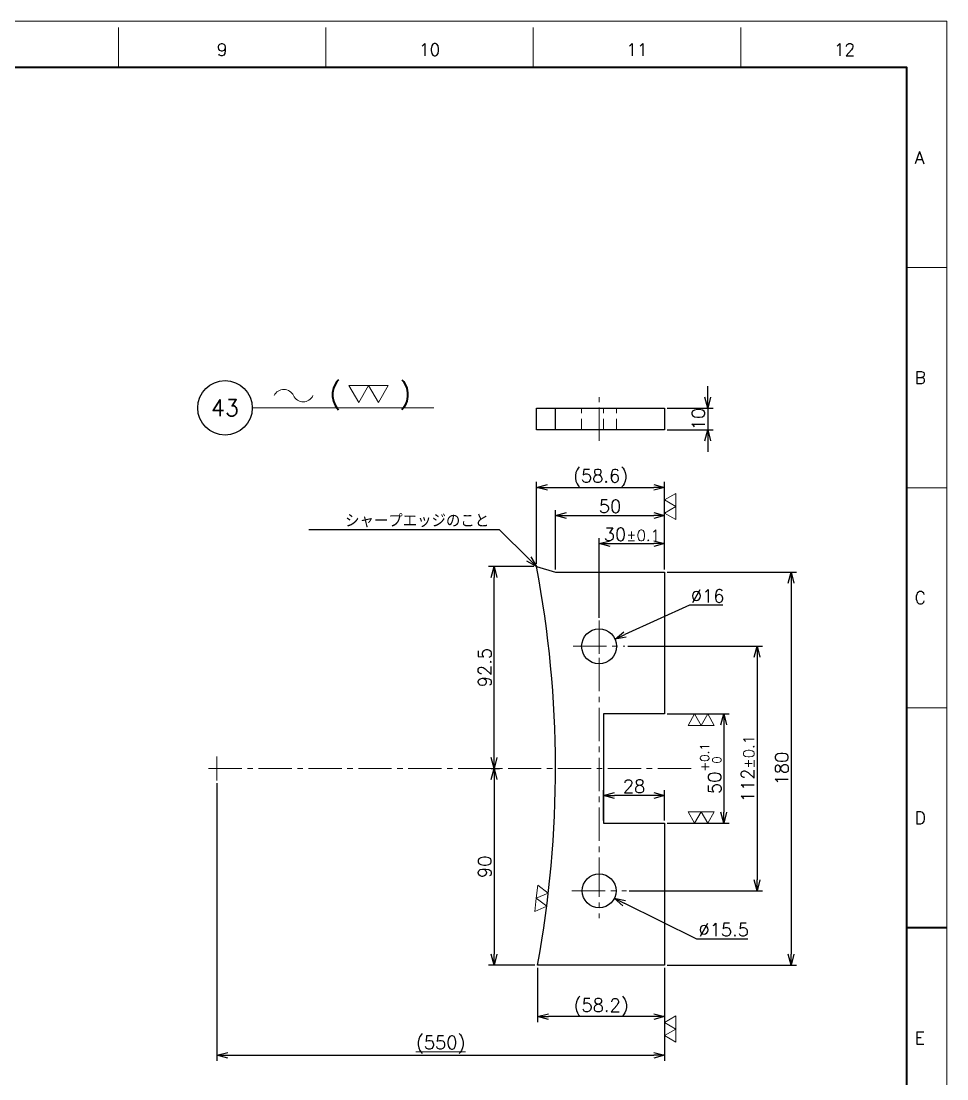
# Model space of a CAD drawing. Header units: millimetres. Extents: x -211 to 1235, y -11 to 828.
# Drawn here: x 752 to 1176, y 343.3 to 827.7 of the extents above; entities that cross this region are included whole.
import ezdxf
from ezdxf import colors
from ezdxf.entities.mleader import LeaderData, LeaderLine
from ezdxf.enums import TextEntityAlignment as Align
from ezdxf.math import Vec2, Vec3

# ---------------------------------------------------------------- set-up
doc = ezdxf.new("R2010")
doc.units = ezdxf.units.MM
doc.header["$LTSCALE"] = 0.8
doc.header["$PDMODE"] = 99
doc.header["$PDSIZE"] = 1
doc.linetypes.add('CENTER2', pattern=[28.575000000000003, 19.05, -3.175, 3.175, -3.175])
doc.linetypes.add('HIDDEN', pattern=[9.524999999999999, 6.35, -3.175])
for name, color, linetype, lineweight in [('04_HIDDEN', 2, 'HIDDEN', 13), ('05_CENTER', 4, 'CENTER2', 13), ('07_TEXT', 3, 'Continuous', 13), ('08_DIM', 3, 'Continuous', 13), ('90_FRAME', 5, 'Continuous', 35)]:
    doc.layers.add(name, color=color, linetype=linetype, lineweight=lineweight)
doc.layers.add('91_BLANK', color=5, linetype='Continuous', lineweight=0, plot=False)
doc.styles.add('KSS_TXT', font='txt.shx', dxfattribs={"bigfont": 'extfont2.shx'})
doc.styles.get("Standard").update_dxf_attribs({"font": 'txt.shx', "bigfont": 'extfont2.shx'})
doc.dimstyles.new('KSS_DIM', dxfattribs={"dimscale": 2, "dimtxt": 3, "dimasz": 2.5, "dimexe": 1.25, "dimexo": 0.625, "dimtad": 1, "dimdsep": 46, "dimtxsty": 'KSS_TXT', "dimblk": 'OPEN30', "dimcen": 0, "dimazin": 2, "dimtfac": 0.75, "dimtmove": 0, "dimatfit": 3, "dimldrblk": 'OPEN30', "dimfxl": 1.25, "dimtolj": 1, "dimarcsym": 0})
doc.dimstyles.new('KSS_DIM$3', dxfattribs={"dimscale": 2, "dimtxt": 3, "dimasz": 2.5, "dimexe": 1.25, "dimexo": 0.625, "dimtad": 1, "dimtih": 1, "dimtoh": 1, "dimdsep": 46, "dimtxsty": 'KSS_TXT', "dimblk": 'OPEN30', "dimcen": 0, "dimazin": 2, "dimtfac": 0.75, "dimtofl": 0, "dimtmove": 0, "dimatfit": 3, "dimldrblk": 'OPEN30', "dimfxl": 1.25, "dimtolj": 1, "dimarcsym": 0})

# ---------------------------------------------------------------- blocks, each defined once
blk = doc.blocks.new('_Open30')
at = {"color": 0, "linetype": 'ByBlock', "lineweight": -2}
for p, q in [((-1, 0.26794919), (0, 0)), ((0, 0), (-1, -0.26794919)), ((0, 0), (-1, 0))]:
    blk.add_line(p, q, dxfattribs=at)
blk = doc.blocks.new('*D187')
at = {"layer": '08_DIM', "color": 0, "lineweight": -2, "transparency": 16777216}
for p, q in [((1047.989131155143, 510.3822746861402), (1076.307216075869, 510.3822746861402)), ((1073.807216075869, 505.3822746861402), (1073.807216075869, 465.3822746861402)), ((1047.989131155143, 460.3822746861402), (1076.307216075869, 460.3822746861402))]:
    blk.add_line(p, q, dxfattribs=at)
at = {"layer": 'Defpoints', "color": 0, "transparency": 16777216}
for p in [(1046.739131155143, 510.3822746861402), (1046.739131155143, 460.3822746861402), (1073.807216075869, 460.3822746861402)]:
    blk.add_point(p, dxfattribs=at)
at = {"layer": '08_DIM', "color": 0, "lineweight": -2, "transparency": 16777216, "xscale": 5, "yscale": 5, "zscale": 5}
for p, rotation in [((1073.807216075869, 510.3822746861402), 90), ((1073.807216075869, 460.3822746861402), 270)]:
    blk.add_blockref('_Open30', p, dxfattribs=dict(at, rotation=rotation))
at = {"layer": '08_DIM', "color": 0, "transparency": 16777216, "insert": (1067.890549409203, 485.3822746861402), "char_height": 6, "attachment_point": 5, "rotation": 90, "style": 'KSS_TXT'}
blk.add_mtext('50{\\H4.000000;\\S+0.1^  0;}', dxfattribs=at)
blk = doc.blocks.new('*D188')
at = {"layer": '08_DIM', "color": 0, "lineweight": -2, "transparency": 16777216}
for p, q in [((1029.834936298782, 541.3822746861475), (1091.599517093922, 541.3822746861475)), ((1089.099517093922, 536.3822746861475), (1089.099517093922, 434.3822746861475)), ((1030.46845116129, 429.3822746861475), (1091.599517093922, 429.3822746861475))]:
    blk.add_line(p, q, dxfattribs=at)
at = {"layer": 'Defpoints', "color": 0, "transparency": 16777216}
for p in [(1028.584936298782, 541.3822746861475), (1029.21845116129, 429.3822746861475), (1089.099517093922, 429.3822746861475)]:
    blk.add_point(p, dxfattribs=at)
at = {"layer": '08_DIM', "color": 0, "lineweight": -2, "transparency": 16777216, "xscale": 5, "yscale": 5, "zscale": 5}
for p, rotation in [((1089.099517093922, 541.3822746861475), 90), ((1089.099517093922, 429.3822746861475), 270)]:
    blk.add_blockref('_Open30', p, dxfattribs=dict(at, rotation=rotation))
at = {"layer": '08_DIM', "color": 0, "transparency": 16777216, "insert": (1084.849517093922, 485.3822746861475), "char_height": 6, "attachment_point": 5, "rotation": 90, "style": 'KSS_TXT'}
blk.add_mtext('112{\\H5.000000;%%p0.1}', dxfattribs=at)
blk = doc.blocks.new('*D189')
at = {"layer": '08_DIM', "color": 0, "lineweight": -2, "transparency": 16777216}
for p, q in [((1047.989131155143, 575.3822746861439), (1107.160956180189, 575.3822746861439)), ((1104.660956180189, 570.3822746861439), (1104.660956180189, 400.3822746861439)), ((1047.989131155143, 395.3822746861439), (1107.160956180189, 395.3822746861439))]:
    blk.add_line(p, q, dxfattribs=at)
at = {"layer": 'Defpoints', "color": 0, "transparency": 16777216}
for p in [(1046.739131155143, 575.3822746861439), (1046.739131155143, 395.3822746861439), (1104.660956180189, 395.3822746861439)]:
    blk.add_point(p, dxfattribs=at)
at = {"layer": '08_DIM', "color": 0, "lineweight": -2, "transparency": 16777216, "xscale": 5, "yscale": 5, "zscale": 5}
for p, rotation in [((1104.660956180189, 575.3822746861439), 90), ((1104.660956180189, 395.3822746861439), 270)]:
    blk.add_blockref('_Open30', p, dxfattribs=dict(at, rotation=rotation))
at = {"layer": '08_DIM', "color": 0, "transparency": 16777216, "insert": (1100.410956180189, 485.3822746861439), "char_height": 6, "attachment_point": 5, "rotation": 90, "style": 'KSS_TXT'}
blk.add_mtext('\\A1;180', dxfattribs=at)
blk = doc.blocks.new('*D190')
at = {"layer": '08_DIM', "color": 0, "lineweight": -2, "transparency": 16777216}
for p, q in [((986.8558720448376, 577.8833827653285), (966.1102975394615, 577.8833827653285)), ((968.6102975394615, 490.3822746861457), (968.6102975394615, 572.8833827653285)), ((967.3602975394615, 485.3822746861457), (971.1102975394615, 485.3822746861457))]:
    blk.add_line(p, q, dxfattribs=at)
at = {"layer": 'Defpoints', "color": 0, "transparency": 16777216}
for p in [(968.6102975394615, 577.8833827653285), (988.1058720448376, 577.8833827653285), (966.1102975394615, 485.3822746861457)]:
    blk.add_point(p, dxfattribs=at)
at = {"layer": '08_DIM', "color": 0, "lineweight": -2, "transparency": 16777216, "xscale": 5, "yscale": 5, "zscale": 5}
for p, rotation in [((968.6102975394615, 577.8833827653285), 90), ((968.6102975394615, 485.3822746861457), 270)]:
    blk.add_blockref('_Open30', p, dxfattribs=dict(at, rotation=rotation))
at = {"layer": '08_DIM', "color": 0, "transparency": 16777216, "insert": (964.3561308727948, 531.6328287257371), "char_height": 6, "attachment_point": 5, "rotation": 90, "style": 'KSS_TXT'}
blk.add_mtext('\\A1;92.5', dxfattribs=at)
blk = doc.blocks.new('*D191')
at = {"layer": '08_DIM', "color": 0, "lineweight": -2, "transparency": 16777216}
for p, q in [((988.1058720448376, 579.1333827653285), (988.1058720448376, 616.6914438138092)), ((1046.739131155143, 576.6322746861439), (1046.739131155143, 616.6914438138092)), ((993.1058720448376, 614.1914438138092), (1041.739131155143, 614.1914438138092))]:
    blk.add_line(p, q, dxfattribs=at)
at = {"layer": 'Defpoints', "color": 0, "transparency": 16777216}
for p in [(1046.739131155143, 614.1914438138092), (988.1058720448376, 577.8833827653285), (1046.739131155143, 575.3822746861439)]:
    blk.add_point(p, dxfattribs=at)
at = {"layer": '08_DIM', "color": 0, "lineweight": -2, "transparency": 16777216, "xscale": 5, "yscale": 5, "zscale": 5, "rotation": 180}
blk.add_blockref('_Open30', (988.1058720448376, 614.1914438138092), dxfattribs=at)
at = {"layer": '08_DIM', "color": 0, "lineweight": -2, "transparency": 16777216, "xscale": 5, "yscale": 5, "zscale": 5}
blk.add_blockref('_Open30', (1046.739131155143, 614.1914438138092), dxfattribs=at)
at = {"layer": '08_DIM', "color": 0, "transparency": 16777216, "insert": (1017.42250159999, 618.4456104804759), "char_height": 6, "attachment_point": 5, "style": 'KSS_TXT'}
blk.add_mtext('\\A1;(58.6)', dxfattribs=at)
blk = doc.blocks.new('*D192')
at = {"layer": '08_DIM', "color": 0, "lineweight": -2, "transparency": 16777216}
for p, q in [((996.7391311551431, 576.6322746861439), (996.7391311551431, 603.7639294870546)), ((1001.739131155143, 601.2639294870546), (1041.739131155143, 601.2639294870546)), ((1046.739131155143, 576.6322746861439), (1046.739131155143, 603.7639294870546))]:
    blk.add_line(p, q, dxfattribs=at)
at = {"layer": 'Defpoints', "color": 0, "transparency": 16777216}
for p in [(1046.739131155143, 601.2639294870546), (996.7391311551431, 575.3822746861439), (1046.739131155143, 575.3822746861439)]:
    blk.add_point(p, dxfattribs=at)
at = {"layer": '08_DIM', "color": 0, "lineweight": -2, "transparency": 16777216, "xscale": 5, "yscale": 5, "zscale": 5, "rotation": 180}
blk.add_blockref('_Open30', (996.7391311551431, 601.2639294870546), dxfattribs=at)
at = {"layer": '08_DIM', "color": 0, "lineweight": -2, "transparency": 16777216, "xscale": 5, "yscale": 5, "zscale": 5}
blk.add_blockref('_Open30', (1046.739131155143, 601.2639294870546), dxfattribs=at)
at = {"layer": '08_DIM', "color": 0, "transparency": 16777216, "insert": (1021.739131155143, 605.5180961537213), "char_height": 6, "attachment_point": 5, "style": 'KSS_TXT'}
blk.add_mtext('\\A1;50', dxfattribs=at)
blk = doc.blocks.new('*D193')
at = {"layer": '08_DIM', "color": 0, "lineweight": -2, "transparency": 16777216}
for p, q in [((1016.739131149941, 554.4780798349926), (1016.739131149941, 590.9253036000991)), ((1021.739131149941, 588.4253036000991), (1041.739131155143, 588.4253036000991)), ((1046.739131155143, 576.6322746861439), (1046.739131155143, 590.9253036000991))]:
    blk.add_line(p, q, dxfattribs=at)
at = {"layer": 'Defpoints', "color": 0, "transparency": 16777216}
for p in [(1046.739131155143, 588.4253036000991), (1046.739131155143, 575.3822746861439), (1016.739131149941, 553.2280798349926)]:
    blk.add_point(p, dxfattribs=at)
at = {"layer": '08_DIM', "color": 0, "lineweight": -2, "transparency": 16777216, "xscale": 5, "yscale": 5, "zscale": 5, "rotation": 180}
blk.add_blockref('_Open30', (1016.739131149941, 588.4253036000991), dxfattribs=at)
at = {"layer": '08_DIM', "color": 0, "lineweight": -2, "transparency": 16777216, "xscale": 5, "yscale": 5, "zscale": 5}
blk.add_blockref('_Open30', (1046.739131155143, 588.4253036000991), dxfattribs=at)
at = {"layer": '08_DIM', "color": 0, "transparency": 16777216, "insert": (1031.739131152542, 592.6753036000991), "char_height": 6, "attachment_point": 5, "style": 'KSS_TXT'}
blk.add_mtext('30{\\H5.000000;%%p0.1}', dxfattribs=at)
blk = doc.blocks.new('*D194')
at = {"layer": '08_DIM', "color": 0, "lineweight": -2, "transparency": 16777216}
for p, q in [((1018.739131155143, 461.6322746861402), (1018.739131155143, 475.5294327512684)), ((1046.739131155143, 461.6322746861402), (1046.739131155143, 475.5294327512684)), ((1041.739131155143, 473.0294327512684), (1023.739131155143, 473.0294327512684))]:
    blk.add_line(p, q, dxfattribs=at)
at = {"layer": 'Defpoints', "color": 0, "transparency": 16777216}
for p in [(1018.739131155143, 473.0294327512684), (1018.739131155143, 460.3822746861402), (1046.739131155143, 460.3822746861402)]:
    blk.add_point(p, dxfattribs=at)
at = {"layer": '08_DIM', "color": 0, "lineweight": -2, "transparency": 16777216, "xscale": 5, "yscale": 5, "zscale": 5, "rotation": 180}
blk.add_blockref('_Open30', (1018.739131155143, 473.0294327512684), dxfattribs=at)
at = {"layer": '08_DIM', "color": 0, "lineweight": -2, "transparency": 16777216, "xscale": 5, "yscale": 5, "zscale": 5}
blk.add_blockref('_Open30', (1046.739131155143, 473.0294327512684), dxfattribs=at)
at = {"layer": '08_DIM', "color": 0, "transparency": 16777216, "insert": (1032.739131155143, 477.2794327512684), "char_height": 6, "attachment_point": 5, "style": 'KSS_TXT'}
blk.add_mtext('\\A1;28', dxfattribs=at)
blk = doc.blocks.new('*D195')
at = {"layer": '08_DIM', "color": 0, "lineweight": -2, "transparency": 16777216}
for p, q in [((988.5741896787325, 394.1322746861439), (988.5741896787325, 369.2497329338407)), ((1046.739131155143, 394.1322746861439), (1046.739131155143, 369.2497329338407)), ((1041.739131155143, 371.7497329338407), (993.5741896787325, 371.7497329338407))]:
    blk.add_line(p, q, dxfattribs=at)
at = {"layer": 'Defpoints', "color": 0, "transparency": 16777216}
for p in [(988.5741896787325, 395.3822746861439), (1046.739131155143, 395.3822746861439), (988.5741896787325, 371.7497329338407)]:
    blk.add_point(p, dxfattribs=at)
at = {"layer": '08_DIM', "color": 0, "lineweight": -2, "transparency": 16777216, "xscale": 5, "yscale": 5, "zscale": 5, "rotation": 180}
blk.add_blockref('_Open30', (988.5741896787325, 371.7497329338407), dxfattribs=at)
at = {"layer": '08_DIM', "color": 0, "lineweight": -2, "transparency": 16777216, "xscale": 5, "yscale": 5, "zscale": 5}
blk.add_blockref('_Open30', (1046.739131155143, 371.7497329338407), dxfattribs=at)
at = {"layer": '08_DIM', "color": 0, "transparency": 16777216, "insert": (1017.656660416938, 376.0038996005074), "char_height": 6, "attachment_point": 5, "style": 'KSS_TXT'}
blk.add_mtext('\\A1;(58.2)', dxfattribs=at)
blk = doc.blocks.new('*D197')
at = {"layer": '08_DIM', "color": 0, "lineweight": -2, "transparency": 16777216}
for p, q in [((841.5939992712499, 478.6395518929039), (841.5939992712499, 351.5345661512401)), ((1046.739131155143, 394.1322746861439), (1046.739131155143, 351.5345661512401)), ((846.5939992712499, 354.0345661512401), (1041.739131155143, 354.0345661512401))]:
    blk.add_line(p, q, dxfattribs=at)
at = {"layer": 'Defpoints', "color": 0, "transparency": 16777216}
for p in [(841.5939992712499, 479.8895518929039), (1046.739131155143, 395.3822746861439), (1046.739131155143, 354.0345661512401)]:
    blk.add_point(p, dxfattribs=at)
at = {"layer": '08_DIM', "color": 0, "lineweight": -2, "transparency": 16777216, "xscale": 5, "yscale": 5, "zscale": 5, "rotation": 180}
blk.add_blockref('_Open30', (841.5939992712499, 354.0345661512401), dxfattribs=at)
at = {"layer": '08_DIM', "color": 0, "lineweight": -2, "transparency": 16777216, "xscale": 5, "yscale": 5, "zscale": 5}
blk.add_blockref('_Open30', (1046.739131155143, 354.0345661512401), dxfattribs=at)
at = {"layer": '08_DIM', "color": 0, "transparency": 16777216, "insert": (944.1665652131966, 358.8845661512402), "char_height": 6, "attachment_point": 5, "style": 'KSS_TXT'}
blk.add_mtext('\\A1;\\L(550)', dxfattribs=at)
blk = doc.blocks.new('*D198')
at = {"layer": '08_DIM', "color": 0, "lineweight": -2, "transparency": 16777216}
for p, q in [((1066.479502361293, 655.508629098909), (1066.479502361293, 660.508629098909)), ((1047.987750459218, 650.508629098909), (1068.979502361293, 650.508629098909)), ((1066.479502361293, 650.508629098909), (1066.479502361293, 640.508629098909)), ((1047.987750459218, 640.508629098909), (1068.979502361293, 640.508629098909)), ((1066.479502361293, 635.508629098909), (1066.479502361293, 630.508629098909))]:
    blk.add_line(p, q, dxfattribs=at)
at = {"layer": 'Defpoints', "color": 0, "transparency": 16777216}
for p in [(1046.737750459218, 650.508629098909), (1046.737750459218, 640.508629098909), (1066.479502361293, 640.508629098909)]:
    blk.add_point(p, dxfattribs=at)
at = {"layer": '08_DIM', "color": 0, "lineweight": -2, "transparency": 16777216, "xscale": 5, "yscale": 5, "zscale": 5}
for p, rotation in [((1066.479502361293, 650.508629098909), 270), ((1066.479502361293, 640.508629098909), 90)]:
    blk.add_blockref('_Open30', p, dxfattribs=dict(at, rotation=rotation))
at = {"layer": '08_DIM', "color": 0, "transparency": 16777216, "insert": (1062.229502361293, 645.508629098909), "char_height": 6, "attachment_point": 5, "rotation": 90, "style": 'KSS_TXT'}
blk.add_mtext('\\A1;10', dxfattribs=at)
blk = doc.blocks.new('*D199')
at = {"layer": '08_DIM', "color": 0, "lineweight": -2, "transparency": 16777216}
for p, q in [((1058.214969597582, 560.1815877212758), (1028.579625089026, 546.74908968935)), ((1073.464969597582, 560.1815877212758), (1058.214969597582, 560.1815877212758))]:
    blk.add_line(p, q, dxfattribs=at)
at = {"layer": 'Defpoints', "color": 0, "transparency": 16777216}
for p in [(1024.025588958611, 544.6849300727321), (1009.452673341284, 538.0796192995554)]:
    blk.add_point(p, dxfattribs=at)
at = {"layer": '08_DIM', "color": 0, "lineweight": -2, "transparency": 16777216, "xscale": 5, "yscale": 5, "zscale": 5, "rotation": 204.3828563816687}
blk.add_blockref('_Open30', (1024.025588958611, 544.6849300727321), dxfattribs=at)
at = {"layer": '08_DIM', "color": 0, "transparency": 16777216, "insert": (1066.464969597582, 564.4315877212758), "char_height": 6, "attachment_point": 5, "style": 'KSS_TXT'}
blk.add_mtext('\\A1;%%C16', dxfattribs=at)
blk = doc.blocks.new('*D200')
at = {"layer": '08_DIM', "color": 0, "lineweight": -2, "transparency": 16777216}
for p, q in [((1061.570643983516, 407.3123173510485), (1028.17815244132, 423.7509966877209)), ((1084.862310650183, 407.3123173510485), (1061.570643983516, 407.3123173510485))]:
    blk.add_line(p, q, dxfattribs=at)
at = {"layer": 'Defpoints', "color": 0, "transparency": 16777216}
for p in [(1009.786000561076, 432.8052083714657), (1023.692261738821, 425.9593410008293)]:
    blk.add_point(p, dxfattribs=at)
at = {"layer": '08_DIM', "color": 0, "lineweight": -2, "transparency": 16777216, "xscale": 5, "yscale": 5, "zscale": 5, "rotation": 153.7895902973481}
blk.add_blockref('_Open30', (1023.692261738821, 425.9593410008293), dxfattribs=at)
at = {"layer": '08_DIM', "color": 0, "transparency": 16777216, "insert": (1073.841477316849, 411.5706506843819), "char_height": 6, "attachment_point": 5, "style": 'KSS_TXT'}
blk.add_mtext('\\A1;%%C15.5', dxfattribs=at)
blk = doc.blocks.new('AM_BALLOON1')
at = {"transparency": 16777216}
blk.add_circle((0, 0), 5, dxfattribs=at)
blk.add_attdef('B_NUMBER', text='', height=3, dxfattribs=at).set_placement((0, 0), align=Align.MIDDLE_CENTER)
blk = doc.blocks.new('_OPEN')
at = {"color": 0, "linetype": 'ByBlock'}
for p, q in [((-1, 0.1666666666666666), (0, 0)), ((0, 0), (-1, -0.1666666666666666)), ((0, 0), (-1, 0))]:
    blk.add_line(p, q, dxfattribs=at)
blk = doc.blocks.new('p1ba05')
for centre, start, end in [((-2.953558874599082, 0.2854771617432377), 24.22763733453314, 155.5757785718213), ((0, 1.620669598395743), 204.2276373345332, 335.5757785718214)]:
    blk.add_arc(centre, 1.620669598395854, start, end)
blk = doc.blocks.new('p1ba02')
for p, q in [((-1.499999999999986, 2.598076211353259), (1.500000000000014, 2.598076211353259)), ((1.4210854715202e-14, 0), (-1.499999999999986, 2.598076211353259)), ((1.500000000000014, 2.598076211353259), (1.4210854715202e-14, 0)), ((3.000000000000014, 0), (1.500000000000014, 2.598076211353259)), ((1.500000000000014, 2.598076211353259), (4.500000000000014, 2.598076211353259)), ((4.500000000000014, 2.598076211353259), (3.000000000000014, 0))]:
    blk.add_line(p, q)
blk = doc.blocks.new('*D205')
at = {"layer": '08_DIM', "color": 0, "lineweight": -2, "transparency": 16777216}
for p, q in [((967.3602975394615, 485.3822746861457), (971.1102975394615, 485.3822746861457)), ((968.6102975394615, 480.3822746861457), (968.6102975394615, 400.3822746861439)), ((987.3241896787325, 395.3822746861439), (966.1102975394615, 395.3822746861439))]:
    blk.add_line(p, q, dxfattribs=at)
at = {"layer": 'Defpoints', "color": 0, "transparency": 16777216}
for p in [(966.1102975394615, 485.3822746861457), (968.6102975394615, 395.3822746861439), (988.5741896787325, 395.3822746861439)]:
    blk.add_point(p, dxfattribs=at)
at = {"layer": '08_DIM', "color": 0, "lineweight": -2, "transparency": 16777216, "xscale": 5, "yscale": 5, "zscale": 5}
for p, rotation in [((968.6102975394615, 485.3822746861457), 90), ((968.6102975394615, 395.3822746861439), 270)]:
    blk.add_blockref('_Open30', p, dxfattribs=dict(at, rotation=rotation))
at = {"layer": '08_DIM', "color": 0, "transparency": 16777216, "insert": (964.3602975394615, 440.3822746861448), "char_height": 6, "attachment_point": 5, "rotation": 90, "style": 'KSS_TXT'}
blk.add_mtext('\\A1;90', dxfattribs=at)

msp = doc.modelspace()

# ---------------------------------------------------------------- linework, layer by layer
at = {"color": 0}
for p, q in [((996.7377504592181, 640.508629098909), (996.7377504592181, 650.508629098909)), ((988.1058720448376, 577.8833827653285), (996.7391311551431, 575.3822746861439)), ((996.7391311551431, 575.3822746861439), (1001.739131153397, 575.3822746861439)), ((1001.739131153397, 395.3822746861439), (988.5741896787325, 395.3822746861439))]:
    msp.add_line(p, q, dxfattribs=at)
msp.add_lwpolyline([(1046.737750459218, 640.508629098909), (988.1083161875171, 640.508629098909), (988.1083161875171, 650.508629098909), (1046.737750459218, 650.508629098909)], close=True, dxfattribs=at)
for points in [[(1001.739131153397, 575.3822746861439), (1046.739131155143, 575.3822746861439), (1046.739131155143, 510.3822746861402), (1018.739131155143, 510.3822746861402)], [(1018.739131155143, 510.3822746861402), (1018.739131155143, 460.3822746861402), (1018.739131155143, 460.3822746861402), (1046.739131155143, 460.3822746861402), (1046.739131155143, 395.3822746861439), (1001.739131153397, 395.3822746861439)]]:
    msp.add_lwpolyline(points, dxfattribs=at)
for centre, radius in [((1016.739131149941, 541.3822746861475), 8), ((1016.739131149941, 429.3822746861475), 7.75)]:
    msp.add_circle(centre, radius, dxfattribs=at)
msp.add_arc((496.738881252497, 485.3713268662234), 500.0000001269993, 349.6315155532712, 10.66253816815038, dxfattribs=at)
at = {"layer": '04_HIDDEN'}
for p, q in [((1008.73913114866, 640.5086290989126), (1008.73913114866, 650.5086290989126)), ((1024.73913114866, 640.5086290989126), (1024.73913114866, 650.5086290989126))]:
    msp.add_line(p, q, dxfattribs=at)
at = {"layer": '04_HIDDEN', "color": 9}
msp.add_line((1018.739131153855, 640.508629098909), (1018.739131153855, 650.508629098909), dxfattribs=at)
at = {"layer": '05_CENTER'}
for p, q in [((1016.739131148646, 635.5086290989126), (1016.739131148646, 655.5086290989126)), ((1016.739131149941, 553.2280798349926), (1016.739131149941, 529.5364695373024)), ((1004.893326001092, 541.3822746861475), (1028.584936298782, 541.3822746861475)), ((1016.739131149941, 429.3822746861475), (1016.739131149941, 541.3822746861439)), ((841.5939992712497, 479.8895518929039), (841.5939992712497, 490.8749974870952)), ((1058.835972402238, 485.3822746861457), (836.101276474154, 485.3822746899996)), ((1016.739131149941, 441.8615946975002), (1016.739131149941, 416.9029546747948)), ((1004.259811138585, 429.3822746861475), (1029.21845116129, 429.3822746861475))]:
    msp.add_line(p, q, dxfattribs=at)
at = {"layer": '08_DIM'}
msp.add_line((857.8743416434529, 650.6113915852832), (941.0925907429203, 650.6113915852832), dxfattribs=at)
at = {"layer": '90_FRAME', "color": 4, "lineweight": 13}
for p, q in [((796.4911017354849, 806.5001773159722), (796.4911017354849, 824.9061158873224)), ((891.5365368351013, 806.5001773159722), (891.5365368351013, 824.9061158873224)), ((986.581971934718, 806.5001773159722), (986.581971934718, 824.9061158873224)), ((1081.627407034335, 806.5001773159722), (1081.627407034335, 824.9061158873224)), ((1176.045220391676, 714.8600650852319), (1157.639281820322, 714.8600650852319)), ((1176.045220391676, 614.0440142831395), (1157.639281820322, 614.0440142831395)), ((1176.045220391676, 513.2279634810471), (1157.639281820322, 513.2279634810471))]:
    msp.add_line(p, q, dxfattribs=at)
at = {"layer": '90_FRAME'}
msp.add_line((1176.045220391676, 412.4119126789548), (1157.639281820322, 412.4119126789548), dxfattribs=at)
msp.add_lwpolyline([(55.16118125218932, 18.32364804193733), (1157.639281820322, 18.32364804193733), (1157.639281820322, 806.5001773159722), (55.16118125218932, 806.5001773159722)], close=True, dxfattribs=at)
at = {"layer": '91_BLANK'}
msp.add_lwpolyline([(-8.093381893559127e-07, -1.126752522395691e-07), (1176.045220389722, -1.126752522395691e-07), (1176.045220389722, 827.7461158911236), (-8.093381893559127e-07, 827.7461158911236)], close=True, dxfattribs=at)

# ---------------------------------------------------------------- block references
at = {"layer": '08_DIM'}
for name, p, xscale, yscale, zscale in [('p1ba05', (881.1929646314995, 653.3465699356436), 3, 3, 3), ('p1ba02', (906.6044243938416, 652.9958279116029), 3, 3, 3), ('p1ba02', (1066.480277388512, 460.3822746906259), -2, 2, 2)]:
    msp.add_blockref(name, p, dxfattribs=dict(at, xscale=xscale, yscale=yscale, zscale=zscale))
at = {"layer": '08_DIM', "yscale": 2, "zscale": 2}
for p, xscale, rotation in [((1046.739131155158, 608.4188083453655), 2, 270), ((1066.480277388436, 510.3822746861439), 2, 180), ((993.4698390702944, 428.2980928620362), -2, 83.09481747139162), ((1046.739131155231, 369.0874448007489), 2, 270)]:
    msp.add_blockref('p1ba02', p, dxfattribs=dict(at, xscale=xscale, rotation=rotation))

# ---------------------------------------------------------------- texts
at = {"layer": '07_TEXT', "style": 'KSS_TXT'}
msp.add_text('(   )', height=9, dxfattribs=at).set_placement((893.1296590504737, 652.7700922453412))
at = {"layer": '90_FRAME', "color": 0, "lineweight": 13, "style": 'KSS_TXT'}
for s, p in [('9', (844.0138192852949, 810.1661866111193)), ('10', (939.0592543849116, 810.1661866111193)), ('11', (1034.104689484524, 810.1661866111193)), ('12', (1129.150124584141, 810.1661866111193))]:
    msp.add_text(s, height=5.68, dxfattribs=at).set_placement(p, align=Align.BOTTOM_CENTER)
for s, p in [('A', (1161.298285012734, 765.2680904862781)), ('B', (1161.298285012734, 664.4520396841857)), ('C', (1161.298285012734, 563.6359888820934)), ('D', (1161.298285012734, 462.8199380800011)), ('E', (1161.298285012734, 362.0038872779087))]:
    msp.add_text(s, height=5.68, dxfattribs=at).set_placement(p, align=Align.MIDDLE_LEFT)

# ---------------------------------------------------------------- dimensions: what is measured, and where the dimension line sits
at = {"layer": '08_DIM'}
for base, p1, p2, override, picture, middle in [((1066.479502361293, 640.508629098909), (1046.737750459218, 650.508629098909), (1046.737750459218, 640.508629098909), {"dimarcsym": 1}, '*D198', (1062.229502361293, 645.508629098909)), ((1089.099517093922, 429.3822746861475), (1028.584936298782, 541.3822746861475), (1029.21845116129, 429.3822746861475), {"dimtol": 1, "dimtp": 0.1, "dimtm": 0.1, "dimtfac": 0.833333333333333, "dimtolj": 0}, '*D188', (1084.849517093922, 485.3822746861475)), ((1073.807216075869, 460.3822746861402), (1046.739131155143, 510.3822746861402), (1046.739131155143, 460.3822746861402), {"dimtol": 1, "dimtp": 0.1, "dimtfac": 0.666666666666667, "dimtolj": 0}, '*D187', (1067.890549409203, 485.3822746861402))]:
    dim = msp.add_linear_dim(base=base, p1=p1, p2=p2, angle=90, dimstyle='KSS_DIM', override=override, dxfattribs=at)
    dim.commit()
    dim.dimension.update_dxf_attribs({"geometry": picture, "text_midpoint": middle})
for base, p1, p2, picture, middle in [((1046.739131155143, 614.1914438138092), (988.1058720448376, 577.8833827653285), (1046.739131155143, 575.3822746861439), '*D191', (1017.42250159999, 618.4456104804759)), ((988.5741896787325, 371.7497329338407), (1046.739131155143, 395.3822746861439), (988.5741896787325, 395.3822746861439), '*D195', (1017.656660416938, 376.0038996005074))]:
    dim = msp.add_linear_dim(base=base, p1=p1, p2=p2, text='(<>)', dimstyle='KSS_DIM', override={"dimdec": 1}, dxfattribs=at)
    dim.commit()
    dim.dimension.update_dxf_attribs({"geometry": picture, "text_midpoint": middle})
for base, p1, p2, picture, middle in [((1046.739131155143, 601.2639294870546), (996.7391311551431, 575.3822746861439), (1046.739131155143, 575.3822746861439), '*D192', (1021.739131155143, 605.5180961537213)), ((1018.739131155143, 473.0294327512684), (1046.739131155143, 460.3822746861402), (1018.739131155143, 460.3822746861402), '*D194', (1032.739131155143, 477.2794327512684))]:
    dim = msp.add_linear_dim(base=base, p1=p1, p2=p2, dimstyle='KSS_DIM', dxfattribs=at)
    dim.commit()
    dim.dimension.update_dxf_attribs({"geometry": picture, "text_midpoint": middle})
dim = msp.add_linear_dim(base=(1046.739131155143, 588.4253036000991), p1=(1016.739131149941, 553.2280798349926), p2=(1046.739131155143, 575.3822746861439), dimstyle='KSS_DIM', override={"dimpost": '', "dimtol": 1, "dimlim": 0, "dimtp": 0.1, "dimtm": 0.1, "dimtfac": 0.833333333333333, "dimtdec": 2, "dimtolj": 0, "dimtzin": 8}, dxfattribs=at)
dim.commit()
dim.dimension.update_dxf_attribs({"geometry": '*D193', "text_midpoint": (1031.739131152542, 592.6753036000991)})
for base, p1, p2, picture, middle in [((968.6102975394615, 577.8833827653285), (966.1102975394615, 485.3822746861457), (988.1058720448376, 577.8833827653285), '*D190', (964.3561308727948, 531.6328287257371)), ((1104.660956180189, 395.3822746861439), (1046.739131155143, 575.3822746861439), (1046.739131155143, 395.3822746861439), '*D189', (1100.410956180189, 485.3822746861439)), ((968.6102975394615, 395.3822746861439), (966.1102975394615, 485.3822746861457), (988.5741896787325, 395.3822746861439), '*D205', (964.3602975394615, 440.3822746861448))]:
    dim = msp.add_linear_dim(base=base, p1=p1, p2=p2, angle=90, dimstyle='KSS_DIM', dxfattribs=at)
    dim.commit()
    dim.dimension.update_dxf_attribs({"geometry": picture, "text_midpoint": middle})
for p1, p2, override, picture, middle in [((1009.452673341284, 538.0796192995554), (1024.025588958611, 544.6849300727321), {"dimpost": '%%C<>', "dimtix": 1, "dimarcsym": 1}, '*D199', (1066.464969597582, 560.1815877212758)), ((1009.786000561076, 432.8052083714657), (1023.692261738821, 425.9593410008293), {"dimpost": '%%C<>', "dimtix": 1}, '*D200', (1073.841477316849, 407.3123173510485))]:
    dim = msp.add_diameter_dim_2p(p1=p1, p2=p2, dimstyle='KSS_DIM$3', override=override, dxfattribs=at)
    dim.commit()
    dim.dimension.update_dxf_attribs({"geometry": picture, "text_midpoint": middle, "dimtype": 163})
dim = msp.add_linear_dim(base=(1046.739131155143, 354.0345661512401), p1=(841.5939992712499, 479.8895518929039), p2=(1046.739131155143, 395.3822746861439), text='\\L(550)', dimstyle='KSS_DIM', dxfattribs=at)
dim.commit()
dim.dimension.update_dxf_attribs({"geometry": '*D197', "text_midpoint": (944.1665652131966, 358.8845661512402)})

# ---------------------------------------------------------------- leaders
ml = msp.add_multileader_block('Standard', dxfattribs=at)
ml.set_content('AM_BALLOON1', color=256, scale=2.5)
ml.set_attribute('B_NUMBER', '43', width=0)
ml.set_leader_properties(color=256, linetype='ByLayer', lineweight=-1)
ml.set_arrow_properties(name='OPEN')
ml.build(insert=Vec2(0, 0))
ml.multileader.update_dxf_attribs({"leader_type": 0, "has_dogleg": 0, "text_right_attachment_type": 6, "dogleg_length": 0, "arrow_head_size": 5, "scale": 2.5, "block_connection_type": 1})
ctx = ml.context
ctx.base_point, ctx.scale, ctx.char_height, ctx.arrow_head_size, ctx.landing_gap_size, ctx.plane_origin = Vec3(845.3596702355051, 650.6213788811867), 2.5, 10, 5, 5, Vec3(845.3596702355051, 650.6213788811867)
ctx.right_attachment, ctx.attachment_type = 6, 1
notes = []
notes.append((ctx, [(0, (0, 0, 0), (0, 0), (1, 0), 1, [])]))
ctx.block.insert = Vec3(845.3596702355051, 650.6213788811867)
ml = msp.add_multileader_mtext('Standard', dxfattribs=at)
ml.set_content('シャープエッジのこと', color=256)
ml.set_leader_properties()
ml.set_arrow_properties(name='OPEN30')
ml.build(insert=Vec2(0, 0))
ml.multileader.update_dxf_attribs({"text_left_attachment_type": 6, "text_right_attachment_type": 6, "dogleg_length": 0.36, "arrow_head_size": 5, "scale": 2})
ctx = ml.context
ctx.base_point, ctx.scale, ctx.char_height, ctx.arrow_head_size, ctx.landing_gap_size, ctx.plane_origin = Vec3(891.975675370809, 594.7126194623191), 2, 6, 5, 4, Vec3(988.1058720448378, 577.8833827653274)
ctx.left_attachment, ctx.right_attachment, ctx.text_align_type = 6, 6, 2
notes.append((ctx, [(0, (1, 1, 0), (971.095675370809, 594.7126194623191), (-1, 0), 0.72, [(0, [(988.1058720448378, 577.8833827653274)], 0, [])])]))
ctx.mtext.insert, ctx.mtext.alignment, ctx.mtext.flow_direction = Vec3(966.375675370809, 601.9126194623192), 3, 5
for ctx, leaders in notes:
    for number, flags, end, landing, length, lines in leaders:
        leader = LeaderData()
        leader.index, (leader.has_last_leader_line, leader.has_dogleg_vector, leader.attachment_direction) = number, flags
        leader.last_leader_point, leader.dogleg_vector, leader.dogleg_length = Vec3(end), Vec3(landing), length
        for number, points, colour, breaks in lines:
            line = LeaderLine()
            line.index, line.vertices, line.color, line.breaks = number, Vec3.list(points), colors.encode_raw_color(colour), breaks
            leader.lines.append(line)
        ctx.leaders.append(leader)

doc.saveas('drawing.dxf')
